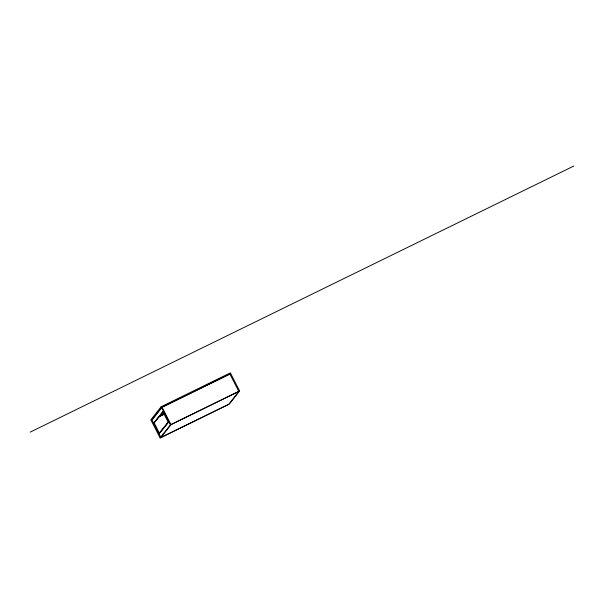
<?xml version="1.0" encoding="UTF-8"?>
<svg xmlns="http://www.w3.org/2000/svg" width="604" height="604" viewBox="0 0 604 604"><rect width="100%" height="100%" fill="white"/><g stroke="black" fill="none" stroke-linecap="round" stroke-linejoin="round"><path stroke-width="0.91" d="M161.14 406.756L150.864 419.856L160.128 437.96L229.339 404.076L239.614 390.977L230.358 372.879L161.14 406.756L170.403 424.854L160.128 437.96M151.219 420.558L161.495 407.451L230.713 373.574M162.091 407.247L152.019 420.082L160.921 437.485L228.75 404.287L238.822 391.445L229.913 374.042L162.091 407.247L170.992 424.65L160.921 437.485M153.514 423.381L163.458 411.249L153.514 423.381L158.86 433.823L168.803 421.69L158.86 433.823M153.861 423.208L163.11 411.422M159.207 433.649L168.456 421.856M30.2 432.132L573.8 166.04M160.151 415.31L164.371 413.249M158.716 416.805L164.575 413.936M158.822 416.836L164.726 413.944M170.403 424.854L239.614 390.977M170.992 424.65L238.822 391.445M162.763 411.588L168.108 422.03M154.209 423.042L159.554 433.483"/></g></svg>
